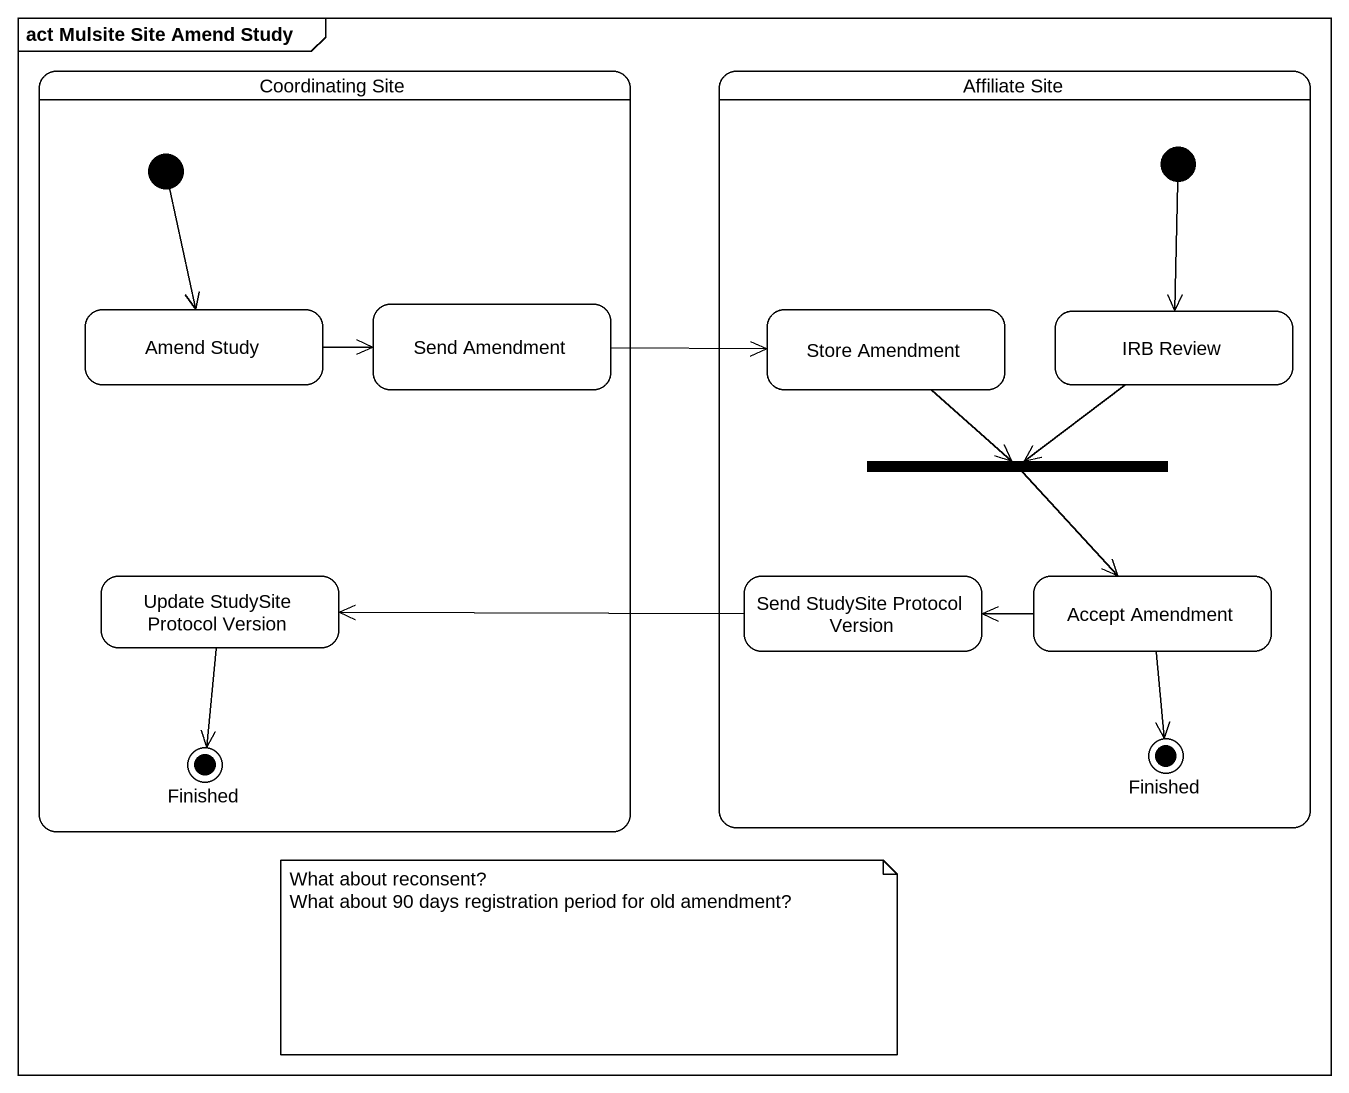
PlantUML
@startuml
mainframe act Mulsite Site Amend Study
hide empty description
state "Coordinating Site" as Coordinating_Site {
  state "Amend Study" as Amend_Study
  state "Send Amendment" as Send_Amendment
  state "Update StudySite Protocol Version" as Update_StudySite_Protocol
  state Finished <<end>>
  [*] --> Amend_Study
}
state "Affiliate Site" as Affiliate_Site {
  state "Store Amendment" as Store_Amendment
  state "IRB Review" as IRB_Review
  state fork1 <<join>>
  state "Send StudySite Protocol Version" as Send_StudySite_Protocol
  state "Accept Amendment" as Accept_Amendment
  state "Finished" as Finished_2 <<end>>
  [*] --> IRB_Review
}
Amend_Study -right-> Send_Amendment
Send_Amendment -right-> Store_Amendment
Store_Amendment --> fork1
IRB_Review --> fork1
fork1 --> Accept_Amendment
Update_StudySite_Protocol --> Finished
Send_StudySite_Protocol -left-> Update_StudySite_Protocol
Accept_Amendment -left-> Send_StudySite_Protocol
Accept_Amendment --> Finished_2
note as N1
  What about reconsent?
  What about 90 days registration period for old amendment?
end note
@enduml
